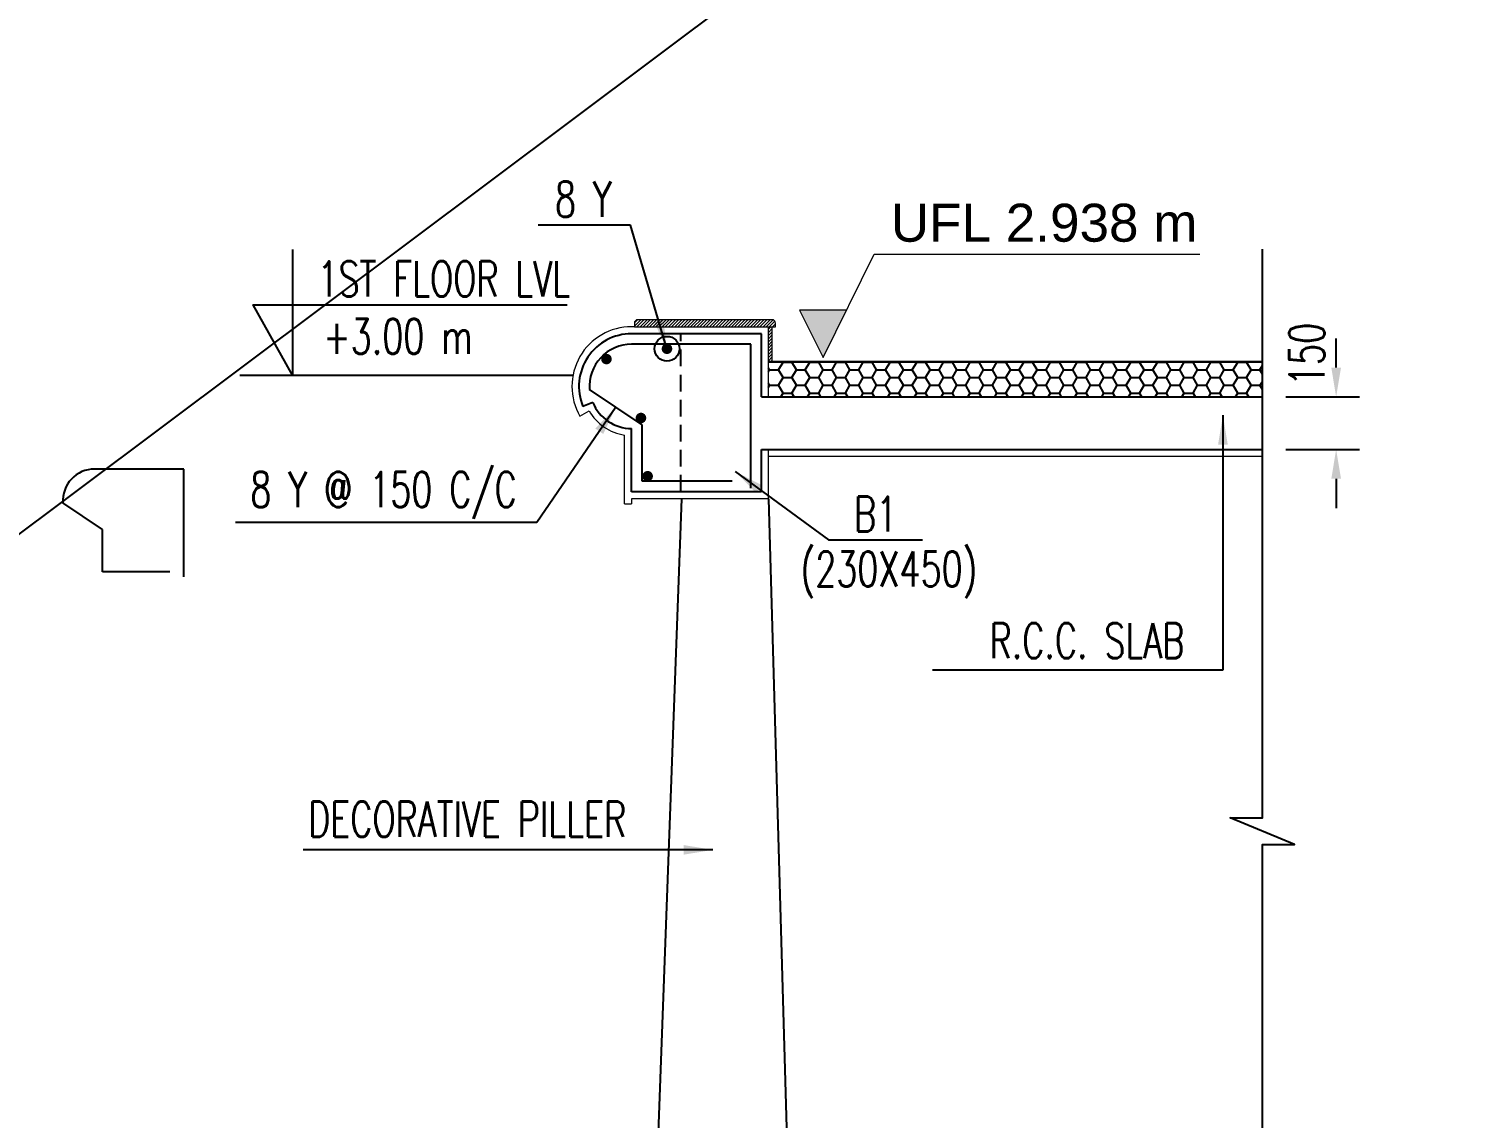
# Model space of a CAD drawing. Header units: millimetres. Extents: x 2659630 to 6742168, y -2425387 to -732288.
# Drawn here: x 2915484 to 2927730, y -939254 to -929941 of the extents above; entities that cross this region are included whole.
import ezdxf
from ezdxf.enums import TextEntityAlignment as Align

# ---------------------------------------------------------------- set-up
doc = ezdxf.new("R2010")
doc.units = ezdxf.units.MM
doc.header["$PDMODE"] = 35
doc.header["$PDSIZE"] = -25
doc.linetypes.add('Hidden', pattern=[7.14375, 4.7625, -2.38125])
for name, color, linetype in [('A-FLOOR FINISH LINE', 30, 'Continuous'), ('A-SUNKEN SLAB PAT', 111, 'Continuous'), ('S-BEAM NO', 3, 'Continuous'), ('S-BEAM OUTER', 4, 'Continuous'), ('S-BRECK LINE', 8, 'Continuous'), ('S-COLUMN', 1, 'Continuous'), ('S-COLUMN HATCH', 8, 'Continuous'), ('S-DIM-1', 5, 'Continuous'), ('S-LEVEL SECTION', 3, 'Continuous'), ('S-REINFORCEMENT', 6, 'Continuous')]:
    doc.layers.add(name, color=color, linetype=linetype)
for name, color, linetype, lineweight in [('A-PLASTER', 50, 'Continuous', 0), ('A-Stone', 22, 'Continuous', 9), ('A-WALL-PATT', 111, 'Continuous', 0), ('G-ANNO-DIMS', 111, 'Continuous', 9)]:
    doc.layers.add(name, color=color, linetype=linetype, lineweight=lineweight)
doc.styles.add('Arial_5', font='arial.ttf', dxfattribs={"height": 108.188623})
doc.styles.add('ROMANS', font='r.shx', dxfattribs={"width": 0.7})
doc.dimstyles.new('dim100', dxfattribs={"dimtxt": 250, "dimasz": 250, "dimexe": 200, "dimexo": 200, "dimgap": 100, "dimtad": 1, "dimdec": 0, "dimrnd": 1, "dimzin": 0, "dimdsep": 46, "dimtxsty": 'ROMANS', "dimcen": 0, "dimclrd": 5, "dimclre": 5, "dimclrt": 4, "dimadec": 0, "dimazin": 0, "dimtfac": 1, "dimtdec": 0, "dimtix": 1, "dimtofl": 0, "dimtmove": 2, "dimatfit": 3, "dimfxl": 1, "dimtolj": 1, "dimtzin": 0, "dimlwd": -1, "dimlwe": -1, "dimarcsym": 0})
doc.dimstyles.new('dim33.33', dxfattribs={"dimtxt": 250, "dimasz": 250, "dimexe": 200, "dimexo": 200, "dimgap": 100, "dimtad": 1, "dimdec": 0, "dimlfac": 0.333331, "dimzin": 0, "dimdsep": 46, "dimtxsty": 'ROMANS', "dimcen": 0, "dimclrd": 5, "dimclre": 5, "dimclrt": 4, "dimadec": 0, "dimazin": 0, "dimtfac": 1, "dimtdec": 0, "dimtix": 1, "dimtofl": 0, "dimtmove": 2, "dimatfit": 3, "dimfxl": 1, "dimtolj": 1, "dimtzin": 0, "dimlwd": -1, "dimlwe": -1, "dimarcsym": 0})
pattern_1 = [(0, (2892214.3, -1100408.703), (114.3, 65.991135), [76.2, -152.4]), (120, (2892214.3, -1100408.703), (-114.3, 65.991136), [76.2, -152.4]), (60, (2892214.3, -1100408.703), (2e-07, 131.982271), [-152.4, 76.2])]
pattern_2 = [(45, (1892801.367, -1100408.703), (-13.47038418, 13.47038418), [])]
pattern_3 = [(45, (1891763.367, -1100408.703), (-13.47038418, 13.47038418), [])]

# ---------------------------------------------------------------- blocks, each defined once
blk = doc.blocks.new('Spot section')
at = {"layer": 'G-ANNO-DIMS'}
h = blk.add_hatch(color=256, dxfattribs=at)
h.dxf.hatch_style = 1
h.paths.add_polyline_path([(0, 135.6), (67.3, 0), (134.5, 135.6)])
blk.add_lwpolyline([(134.5, 135.6), (0, 135.6), (67.3, 0), (213.2, 294.3), (1141.2, 294.3)], dxfattribs=at)
blk = doc.blocks.new('*D880')
at = {"layer": 'Defpoints', "color": 0, "ltscale": 2500}
for p in [(2926030, -933088), (2926030, -933538), (2926660, -933538)]:
    blk.add_point(p, dxfattribs=at)
at = {"layer": 'S-DIM-1', "color": 5}
for p, q in [((2926660, -932838), (2926660, -932588)), ((2926230, -933088), (2926860, -933088)), ((2926230, -933538), (2926860, -933538)), ((2926660, -933788), (2926660, -934038))]:
    blk.add_line(p, q, dxfattribs=at)
at = {"layer": 'S-DIM-1', "color": 5, "ltscale": 2500}
for points in [[(2926619, -932838), (2926702, -932838), (2926660, -933088)], [(2926702, -933788), (2926619, -933788), (2926660, -933538)]]:
    blk.add_solid(points, dxfattribs=at)
at = {"layer": 'S-DIM-1', "color": 4, "ltscale": 2500, "insert": (2926410, -932725), "char_height": 250, "attachment_point": 5, "rotation": 90, "style": 'ROMANS'}
blk.add_mtext('\\A1;{\\H1.2x;150}', dxfattribs=at)
blk = doc.blocks.new('*D886')
at = {"layer": 'Defpoints', "color": 0, "ltscale": 2500}
for p in [(2926030, -933088), (2926030, -933538), (2926660, -933538)]:
    blk.add_point(p, dxfattribs=at)
at = {"layer": 'S-DIM-1', "color": 5}
for p, q in [((2926660, -932838), (2926660, -932588)), ((2926230, -933088), (2926860, -933088)), ((2926230, -933538), (2926860, -933538)), ((2926660, -933788), (2926660, -934038))]:
    blk.add_line(p, q, dxfattribs=at)
at = {"layer": 'S-DIM-1', "color": 5, "ltscale": 2500}
for points in [[(2926619, -932838), (2926702, -932838), (2926660, -933088)], [(2926702, -933788), (2926619, -933788), (2926660, -933538)]]:
    blk.add_solid(points, dxfattribs=at)
at = {"layer": 'S-DIM-1', "color": 4, "ltscale": 2500, "insert": (2926410, -932725), "char_height": 250, "attachment_point": 5, "rotation": 90, "style": 'ROMANS'}
blk.add_mtext('\\A1;{\\H1.2x;150}', dxfattribs=at)
blk = doc.blocks.new('*D889')
at = {"layer": 'Defpoints', "color": 0, "ltscale": 2500}
for p in [(2926030, -933088), (2926030, -933538), (2926660, -933538)]:
    blk.add_point(p, dxfattribs=at)
at = {"layer": 'S-DIM-1', "color": 5}
for p, q in [((2926660, -932838), (2926660, -932588)), ((2926230, -933088), (2926860, -933088)), ((2926230, -933538), (2926860, -933538)), ((2926660, -933788), (2926660, -934038))]:
    blk.add_line(p, q, dxfattribs=at)
at = {"layer": 'S-DIM-1', "color": 5, "ltscale": 2500}
for points in [[(2926619, -932838), (2926702, -932838), (2926660, -933088)], [(2926702, -933788), (2926619, -933788), (2926660, -933538)]]:
    blk.add_solid(points, dxfattribs=at)
at = {"layer": 'S-DIM-1', "color": 4, "ltscale": 2500, "insert": (2926410, -932725), "char_height": 250, "attachment_point": 5, "rotation": 90, "style": 'ROMANS'}
blk.add_mtext('\\A1;{\\H1.2x;150}', dxfattribs=at)

msp = doc.modelspace()

# ---------------------------------------------------------------- hatches: boundary and pattern name
at = {"layer": 'A-SUNKEN SLAB PAT'}
h = msp.add_hatch(dxfattribs=at)
h.set_pattern_fill('HONEY', color=256, scale=24)
h.set_pattern_definition(pattern_1)
h.paths.add_polyline_path([(2926029.821, -932788.475), (2921807.845, -932788.472), (2921807.845, -933088.472), (2926029.821, -933088.472)])
h = msp.add_hatch(dxfattribs=at)
h.set_pattern_fill('HONEY', color=256, scale=24)
h.set_pattern_definition(pattern_1)
h.paths.add_polyline_path([(2926029.821, -932788.475), (2921807.845, -932788.472), (2921807.845, -933088.472), (2926029.821, -933088.472)])
h = msp.add_hatch(dxfattribs=at)
h.set_pattern_fill('HONEY', color=256, scale=24)
h.set_pattern_definition(pattern_1)
h.paths.add_polyline_path([(2926029.821, -932788.475), (2921807.845, -932788.472), (2921807.845, -933088.472), (2926029.821, -933088.472)])
at = {"layer": 'A-WALL-PATT'}
h = msp.add_hatch(dxfattribs=at)
h.set_pattern_fill('ANSI31', color=256, scale=6)
h.set_pattern_definition(pattern_3)
h.paths.add_polyline_path([(2920661.839, -932458.475), (2920661.839, -932488.475), (2921867.845, -932488.475), (2921867.845, -932458.475, 0.414213539), (2921837.845, -932428.475, 0), (2921837.845, -932428.475), (2920691.839, -932428.475, 0.414213562)])
h = msp.add_hatch(dxfattribs=at)
h.set_pattern_fill('ANSI31', color=256, scale=6)
h.set_pattern_definition(pattern_3)
h.paths.add_polyline_path([(2920661.839, -932458.475), (2920661.839, -932488.475), (2921867.845, -932488.475), (2921867.845, -932458.475, 0.414213539), (2921837.845, -932428.475), (2920691.839, -932428.475, 0.414213562), (2920661.839, -932458.475)])
h = msp.add_hatch(dxfattribs=at)
h.set_pattern_fill('ANSI31', color=256, scale=6)
h.set_pattern_definition(pattern_3)
h.paths.add_polyline_path([(2920661.839, -932458.475), (2920661.839, -932488.475), (2921867.845, -932488.475), (2921867.845, -932458.475, 0.414213539), (2921837.845, -932428.475), (2920691.839, -932428.475, 0.414213562), (2920661.839, -932458.475)])
h = msp.add_hatch(dxfattribs=at)
h.set_pattern_fill('ANSI31', color=256, scale=6)
h.set_pattern_definition(pattern_2)
h.paths.add_polyline_path([(2921837.845, -932788.477), (2921807.845, -932788.477), (2921807.845, -932488.475), (2921837.845, -932488.475)])
h = msp.add_hatch(dxfattribs=at)
h.set_pattern_fill('ANSI31', color=256, scale=6)
h.set_pattern_definition(pattern_2)
h.paths.add_polyline_path([(2921837.845, -932788.477), (2921807.845, -932788.477), (2921807.845, -932488.475), (2921837.845, -932488.475)])
h = msp.add_hatch(dxfattribs=at)
h.set_pattern_fill('ANSI31', color=256, scale=6)
h.set_pattern_definition(pattern_2)
h.paths.add_polyline_path([(2921837.845, -932788.477), (2921807.845, -932788.477), (2921807.845, -932488.475), (2921837.845, -932488.475)])

# ---------------------------------------------------------------- linework, layer by layer
at = {"layer": 'A-FLOOR FINISH LINE'}
for points in [[(2926029.821, -932788.477), (2921807.845, -932788.477)], [(2921807.845, -932788.477), (2926029.821, -932788.477)], [(2926029.821, -932788.477), (2921807.845, -932788.477)], [(2921807.845, -932788.477), (2926029.821, -932788.477)], [(2926029.821, -932788.477), (2921807.845, -932788.477)], [(2921807.845, -932788.477), (2926029.821, -932788.477)]]:
    msp.add_lwpolyline(points, dxfattribs=at)
at = {"layer": 'A-PLASTER'}
for p, q in [((2920661.839, -932488.475, 0), (2920637.839, -932488.475, 0)), ((2920661.839, -932488.475, 0), (2920637.839, -932488.475, 0)), ((2920661.839, -932488.475, 0), (2920637.839, -932488.475, 0)), ((2921807.845, -933088.472, 0), (2921807.845, -932488.475, 0)), ((2921807.845, -933088.472, 0), (2921807.845, -932488.475, 0)), ((2921807.845, -933088.472, 0), (2921807.845, -932488.475, 0)), ((2920196.166, -933253.475), (2920274.933, -933208.106)), ((2920196.166, -933253.475), (2920274.933, -933208.106)), ((2920196.166, -933253.475), (2920274.933, -933208.106)), ((2920577.845, -934003.475), (2920577.845, -933414.017)), ((2920577.845, -934003.475), (2920577.845, -933414.017)), ((2920577.845, -934003.475), (2920577.845, -933414.017)), ((2921807.845, -933958.475, 0), (2921807.845, -933538.472, 0)), ((2921807.845, -933958.475, 0), (2921807.845, -933538.472, 0)), ((2921807.845, -933958.475, 0), (2921807.845, -933538.472, 0)), ((2926029.821, -933598.472), (2921807.845, -933598.472)), ((2926029.821, -933598.472), (2921807.845, -933598.472)), ((2926029.821, -933598.472), (2921807.845, -933598.472)), ((2920577.845, -934003.475), (2920637.845, -934003.475)), ((2920577.845, -934003.475), (2920637.845, -934003.475)), ((2920577.845, -934003.475), (2920637.845, -934003.475)), ((2921807.845, -933958.475, 0), (2920637.845, -933958.475, 0)), ((2920637.845, -933958.475), (2920637.845, -934003.475)), ((2920637.845, -933958.475), (2920637.845, -934003.475)), ((2921807.845, -933958.475, 0), (2920637.845, -933958.475, 0)), ((2921807.845, -933958.475, 0), (2920637.845, -933958.475, 0)), ((2920637.845, -933958.475), (2920637.845, -934003.475))]:
    msp.add_line(p, q, dxfattribs=at)
for centre, radius, start, end in [((2920637.839, -932998.475), 510, 89.9999955, 210), ((2920637.839, -932998.475), 510, 89.9999955, 210), ((2920637.839, -932998.475), 510, 89.9999955, 210), ((2920638.877, -932998.475), 420, 209.9418412, 261.6446177), ((2920638.877, -932998.475), 420, 209.9418412, 261.6446177), ((2920638.877, -932998.475), 420, 209.9418412, 261.6446177)]:
    msp.add_arc(centre, radius, start, end, dxfattribs=at)
at = {"layer": 'A-Stone', "elevation": 0}
msp.add_lwpolyline([(2920691.839, -932428.475, 0.414213562), (2920661.839, -932458.475), (2920661.839, -932488.475), (2921867.845, -932488.475), (2921867.845, -932458.475, 0.414213539), (2921837.845, -932428.475), (2920691.839, -932428.475)], format="xyb", dxfattribs=at)
msp.add_lwpolyline([(2920691.839, -932428.475, 0.414213562), (2920661.839, -932458.475), (2920661.839, -932488.475), (2921867.845, -932488.475), (2921867.845, -932458.475, 0.414213539), (2921837.845, -932428.475), (2920691.839, -932428.475)], format="xyb", dxfattribs=at)
msp.add_lwpolyline([(2920691.839, -932428.475, 0.414213562), (2920661.839, -932458.475), (2920661.839, -932488.475), (2921867.845, -932488.475), (2921867.845, -932458.475, 0.414213539), (2921837.845, -932428.475), (2920691.839, -932428.475)], format="xyb", dxfattribs=at)
msp.add_lwpolyline([(2921837.845, -932788.477), (2921807.845, -932788.477), (2921807.845, -932488.475), (2921837.845, -932488.475)], close=True, dxfattribs=at)
msp.add_lwpolyline([(2921837.845, -932788.477), (2921807.845, -932788.477), (2921807.845, -932488.475), (2921837.845, -932488.475)], close=True, dxfattribs=at)
msp.add_lwpolyline([(2921837.845, -932788.477), (2921807.845, -932788.477), (2921807.845, -932488.475), (2921837.845, -932488.475)], close=True, dxfattribs=at)
at = {"layer": 'S-BEAM OUTER'}
for p, q in [((2921747.845, -932548.475), (2920637.845, -932548.475)), ((2921747.845, -932548.475), (2920637.845, -932548.475)), ((2921747.845, -932548.475), (2920637.845, -932548.475)), ((2921747.845, -933088.472, 0), (2921747.845, -932548.475)), ((2921747.845, -933088.472, 0), (2921747.845, -932548.475)), ((2921747.845, -933088.472, 0), (2921747.845, -932548.475)), ((2920305.772, -933135.008), (2920221.608, -933169.505)), ((2920305.772, -933135.008), (2920221.608, -933169.505)), ((2920305.772, -933135.008), (2920221.608, -933169.505)), ((2920637.845, -933898.475), (2920637.845, -933358.474)), ((2920637.845, -933898.475), (2920637.845, -933358.474)), ((2920637.845, -933898.475), (2920637.845, -933358.474)), ((2921747.845, -933898.475, 0), (2921747.845, -933538.472)), ((2921747.845, -933898.475, 0), (2921747.845, -933538.472)), ((2921747.845, -933898.475, 0), (2921747.845, -933538.472)), ((2921747.845, -933898.475, 0), (2920637.845, -933898.475, 0)), ((2921747.845, -933898.475, 0), (2920637.845, -933898.475, 0)), ((2921747.845, -933898.475, 0), (2920637.845, -933898.475, 0))]:
    msp.add_line(p, q, dxfattribs=at)
at = {"layer": 'S-BEAM OUTER', "linetype": 'Hidden', "ltscale": 30}
msp.add_line((2921057.846, -933898.475), (2921057.846, -932548.475), dxfattribs=at)
msp.add_line((2921057.846, -933898.475), (2921057.846, -932548.475), dxfattribs=at)
msp.add_line((2921057.846, -933898.475), (2921057.846, -932548.475), dxfattribs=at)
at = {"layer": 'S-BEAM OUTER'}
for points in [[(2921747.845, -933088.472), (2926029.821, -933088.472)], [(2921747.845, -933088.472), (2926029.821, -933088.472)], [(2921747.845, -933088.472), (2926029.821, -933088.472)], [(2921747.845, -933538.472), (2926029.821, -933538.472)], [(2921747.845, -933538.472), (2926029.821, -933538.472)], [(2921747.845, -933538.472), (2926029.821, -933538.472)]]:
    msp.add_lwpolyline(points, dxfattribs=at)
for centre, radius, start, end in [((2920637.839, -932998.475), 450, 89.9999958, 202.3377443), ((2920637.839, -932998.475), 450, 89.9999958, 202.3377443), ((2920637.839, -932998.475), 450, 89.9999958, 202.3377443), ((2920638.877, -932998.475), 360, 202.2876601, 269.8358642), ((2920638.877, -932998.475), 360, 202.2876601, 269.8358642), ((2920638.877, -932998.475), 360, 202.2876601, 269.8358642)]:
    msp.add_arc(centre, radius, start, end, dxfattribs=at)
at = {"layer": 'S-BRECK LINE'}
msp.add_lwpolyline([(2926029.821, -944072.817), (2926029.821, -936912.725), (2926304.569, -936912.725), (2925755.073, -936687.094), (2926029.821, -936687.094), (2926029.821, -931824.594)], dxfattribs=at)
msp.add_lwpolyline([(2926029.821, -944072.817), (2926029.821, -936912.725), (2926304.569, -936912.725), (2925755.073, -936687.094), (2926029.821, -936687.094), (2926029.821, -931824.594)], dxfattribs=at)
msp.add_lwpolyline([(2926029.821, -944072.817), (2926029.821, -936912.725), (2926304.569, -936912.725), (2925755.073, -936687.094), (2926029.821, -936687.094), (2926029.821, -931824.594)], dxfattribs=at)
at = {"layer": 'S-COLUMN', "color": 1}
for p, q in [((2921064.875, -933958.475), (2920772.845, -941929.921)), ((2921064.875, -933958.475), (2920772.845, -941929.921)), ((2921064.875, -933958.475), (2920772.845, -941929.921)), ((2921807.845, -933958.475, 0), (2922036.121, -941902.477, 0)), ((2921807.845, -933958.475, 0), (2922036.121, -941902.477, 0)), ((2921807.845, -933958.475, 0), (2922036.121, -941902.477, 0))]:
    msp.add_line(p, q, dxfattribs=at)
at = {"layer": 'S-COLUMN', "ltscale": 2500}
msp.add_circle((2920940.382, -932676.626, 0), 105.935, dxfattribs=at)
msp.add_circle((2920940.382, -932676.626, 0), 105.935, dxfattribs=at)
msp.add_circle((2920940.382, -932676.626, 0), 105.935, dxfattribs=at)
at = {"layer": 'S-COLUMN HATCH', "ltscale": 2500}
msp.add_line((2966474.009, -896011.393), (2869024.823, -968991.897), dxfattribs=at)
at = {"layer": 'S-LEVEL SECTION'}
msp.add_line((2917288.321, -932902.477, 0), (2920136.956, -932902.477, 0), dxfattribs=at)
msp.add_line((2917288.321, -932902.477, 0), (2920136.956, -932902.477, 0), dxfattribs=at)
msp.add_line((2917288.321, -932902.477, 0), (2920136.956, -932902.477, 0), dxfattribs=at)
at = {"layer": 'S-LEVEL SECTION', "elevation": 0}
msp.add_lwpolyline([(2917738.793, -931829.73), (2917738.793, -932902.477), (2917404.708, -932302.189), (2920088.238, -932302.189)], dxfattribs=at)
msp.add_lwpolyline([(2917738.793, -931829.73), (2917738.793, -932902.477), (2917404.708, -932302.189), (2920088.238, -932302.189)], dxfattribs=at)
msp.add_lwpolyline([(2917738.793, -931829.73), (2917738.793, -932902.477), (2917404.708, -932302.189), (2920088.238, -932302.189)], dxfattribs=at)
at = {"layer": 'S-REINFORCEMENT'}
for p, q in [((2921657.845, -932638.475, 0), (2920637.845, -932638.475, 0)), ((2921657.845, -932638.475, 0), (2920637.845, -932638.475, 0)), ((2921657.845, -932638.475, 0), (2920637.845, -932638.475, 0)), ((2921657.845, -933868.677, 0), (2921657.845, -932638.475, 0)), ((2921657.845, -933868.677, 0), (2921657.845, -932638.475, 0)), ((2921657.845, -933868.677, 0), (2921657.845, -932638.475, 0)), ((2920727.845, -933326.787, 0), (2920278.744, -933023.986, 0)), ((2920727.845, -933326.787, 0), (2920278.744, -933023.986, 0)), ((2920727.845, -933326.787, 0), (2920278.744, -933023.986, 0)), ((2920727.845, -933808.475, 0), (2920727.845, -933326.787, 0)), ((2920727.845, -933808.475, 0), (2920727.845, -933326.787, 0)), ((2920727.845, -933808.475, 0), (2920727.845, -933326.787, 0)), ((2916811.989, -933704.557, 0), (2916046.989, -933704.557, 0)), ((2916811.989, -933704.557, 0), (2916046.989, -933704.557, 0)), ((2916811.989, -933704.557, 0), (2916046.989, -933704.557, 0)), ((2916811.989, -934627.208, 0), (2916811.989, -933704.557, 0)), ((2916811.989, -934627.208, 0), (2916811.989, -933704.557, 0)), ((2916811.989, -934627.208, 0), (2916811.989, -933704.557, 0)), ((2921498.318, -933808.475, 0), (2920727.845, -933808.475, 0)), ((2921498.318, -933808.475, 0), (2920727.845, -933808.475, 0)), ((2921498.318, -933808.475, 0), (2920727.845, -933808.475, 0)), ((2916114.489, -934220.791, 0), (2915777.664, -933993.69, 0)), ((2916114.489, -934220.791, 0), (2915777.664, -933993.69, 0)), ((2916114.489, -934220.791, 0), (2915777.664, -933993.69, 0)), ((2916114.489, -934582.057, 0), (2916114.489, -934220.791, 0)), ((2916114.489, -934582.057, 0), (2916114.489, -934220.791, 0)), ((2916114.489, -934582.057, 0), (2916114.489, -934220.791, 0)), ((2916692.344, -934582.057, 0), (2916114.489, -934582.057, 0)), ((2916692.344, -934582.057, 0), (2916114.489, -934582.057, 0)), ((2916692.344, -934582.057, 0), (2916114.489, -934582.057, 0))]:
    msp.add_line(p, q, dxfattribs=at)
at = {"layer": 'S-REINFORCEMENT', "const_width": 44.1, "elevation": 0}
for points in [[(2920917.432, -932676.626, 1), (2920963.332, -932676.626, 1)], [(2920917.432, -932676.626, 1), (2920963.332, -932676.626, 1)], [(2920917.432, -932676.626, 1), (2920963.332, -932676.626, 1)], [(2920400.047, -932764.798, 1), (2920445.947, -932764.798, 1)], [(2920400.047, -932764.798, 1), (2920445.947, -932764.798, 1)], [(2920400.047, -932764.798, 1), (2920445.947, -932764.798, 1)], [(2920694.844, -933268.63, 1), (2920740.744, -933268.63, 1)], [(2920694.844, -933268.63, 1), (2920740.744, -933268.63, 1)], [(2920694.844, -933268.63, 1), (2920740.744, -933268.63, 1)], [(2920752.268, -933766.308, 1), (2920798.168, -933766.308, 1)], [(2920752.268, -933766.308, 1), (2920798.168, -933766.308, 1)], [(2920752.268, -933766.308, 1), (2920798.168, -933766.308, 1)]]:
    msp.add_lwpolyline(points, format="xyb", close=True, dxfattribs=at)
at = {"layer": 'S-REINFORCEMENT'}
for centre, radius in [((2920637.839, -932998.475, 0), 360), ((2920637.839, -932998.475, 0), 360), ((2920637.839, -932998.475, 0), 360), ((2916046.985, -933974.557, 0), 270), ((2916046.985, -933974.557, 0), 270), ((2916046.985, -933974.557, 0), 270)]:
    msp.add_arc(centre, radius, 89.9999958, 184.06358, dxfattribs=at)

# ---------------------------------------------------------------- block references
at = {"layer": 'G-ANNO-DIMS', "xscale": 3, "yscale": 3, "zscale": 3}
msp.add_blockref('Spot section', (2922072.421, -932752.474), dxfattribs=at)
msp.add_blockref('Spot section', (2922072.421, -932752.474), dxfattribs=at)
msp.add_blockref('Spot section', (2922072.421, -932752.474), dxfattribs=at)

# ---------------------------------------------------------------- texts
at = {"layer": 'G-ANNO-DIMS', "insert": (2922853.878, -931437.189), "char_height": 324.56587, "width": 3120.37763, "attachment_point": 1, "line_spacing_factor": 0.938532, "style": 'Arial_5'}
msp.add_mtext('UFL 2.938 m', dxfattribs=at)
msp.add_mtext('UFL 2.938 m', dxfattribs=at)
msp.add_mtext('UFL 2.938 m', dxfattribs=at)
at = {"layer": 'S-BEAM NO', "style": 'ROMANS', "width": 0.7}
for s, p in [('B1', (2922724.3, -934090.046, 0)), ('B1', (2922724.3, -934090.046, 0)), ('B1', (2922724.3, -934090.046, 0)), ('(230X450)', (2922837.956, -934558.273)), ('(230X450)', (2922837.956, -934558.273)), ('(230X450)', (2922837.956, -934558.273))]:
    msp.add_text(s, height=300, dxfattribs=at).set_placement(p, align=Align.MIDDLE_CENTER)
at = {"layer": 'S-DIM-1', "color": 4, "ltscale": 2500, "char_height": 300, "attachment_point": 5, "rotation": 359.9999954, "style": 'ROMANS'}
for s, insert in [('{\\A1;8 Y }', (2920225.197, -931397.95, 0)), ('{\\A1;8 Y }', (2920225.197, -931397.95, 0)), ('{\\A1;8 Y }', (2920225.197, -931397.95, 0)), ('{\\A1;8 Y @ 150 C/C}', (2918517.439, -933929.304, 0)), ('{\\A1;8 Y @ 150 C/C}', (2918517.439, -933929.304, 0)), ('{\\A1;8 Y @ 150 C/C}', (2918517.439, -933929.304, 0)), ('{\\A1;R.C.C. SLAB }', (2924530.822, -935171.596, 0)), ('{\\A1;DECORATIVE PILLER}', (2919233.113, -936696.986)), ('{\\A1;DECORATIVE PILLER}', (2919233.113, -936696.986)), ('{\\A1;DECORATIVE PILLER}', (2919233.113, -936696.986))]:
    msp.add_mtext(s, dxfattribs=dict(at, insert=insert))
at = {"layer": 'S-LEVEL SECTION', "char_height": 300, "attachment_point": 5, "line_spacing_factor": 0.938532, "style": 'ROMANS'}
for s, insert in [('1ST FLOOR LVL', (2919032.814, -932078.83, 0)), ('1ST FLOOR LVL', (2919032.814, -932078.83, 0)), ('1ST FLOOR LVL', (2919032.814, -932078.83, 0)), ('+3.00 m', (2918641.854, -932571.078, 0)), ('+3.00 m', (2918641.854, -932571.078, 0)), ('+3.00 m', (2918641.854, -932571.078, 0))]:
    msp.add_mtext(s, dxfattribs=dict(at, insert=insert))

# ---------------------------------------------------------------- dimensions: what is measured, and where the dimension line sits
at = {"layer": 'S-DIM-1'}
for picture in ['*D880', '*D886', '*D889']:
    dim = msp.add_linear_dim(base=(2926660.177, -933538.472), p1=(2926029.821, -933088.472), p2=(2926029.821, -933538.472), angle=90, text='{\\H1.2x;<>}', dimstyle='dim33.33', dxfattribs=at)
    dim.commit()
    dim.dimension.update_dxf_attribs({"geometry": picture, "text_midpoint": (2926410.177, -932725.191), "dimtype": 160})

# ---------------------------------------------------------------- leaders
at = {"layer": 'S-COLUMN', "ltscale": 2500, "path_type": 1}
msp.add_leader([(2921333.208, -936959.67), (2917831.639, -936959.67)], dimstyle='dim100', override={"dimgap": 100, "dimtad": 0}, dxfattribs=at)
msp.add_leader([(2921333.208, -936959.67), (2917831.639, -936959.67)], dimstyle='dim100', override={"dimgap": 100, "dimtad": 0}, dxfattribs=at)
msp.add_leader([(2921333.208, -936959.67), (2917831.639, -936959.67)], dimstyle='dim100', override={"dimgap": 100, "dimtad": 0}, dxfattribs=at)
at = {"layer": 'S-DIM-1'}
for points in [[(2920940.382, -932676.626, 0), (2920629.486, -931621.334, 0), (2919840.576, -931621.334, 0)], [(2920940.382, -932676.626, 0), (2920629.486, -931621.334, 0), (2919840.576, -931621.334, 0)], [(2920940.382, -932676.626, 0), (2920629.486, -931621.334, 0), (2919840.576, -931621.334, 0)], [(2920503.295, -933175.387, 0), (2919827.195, -934162.24, 0), (2917253.053, -934162.239, 0)], [(2920503.295, -933175.387, 0), (2919827.195, -934162.24, 0), (2917253.053, -934162.239, 0)], [(2920503.295, -933175.387, 0), (2919827.195, -934162.24, 0), (2917253.053, -934162.239, 0)], [(2925692.438, -933245.107, 0), (2925692.438, -935423.179, 0), (2923209.617, -935423.179, 0)], [(2925692.438, -933245.107, 0), (2925692.438, -935423.179, 0), (2923209.617, -935423.179, 0)], [(2925692.438, -933245.107, 0), (2925692.438, -935423.179, 0), (2923209.617, -935423.179, 0)], [(2921524.334, -933727.049, 0), (2922320.466, -934310.8, 0), (2923124.953, -934310.8, 0)], [(2921524.334, -933727.049, 0), (2922320.466, -934310.8, 0), (2923124.953, -934310.8, 0)], [(2921524.334, -933727.049, 0), (2922320.466, -934310.8, 0), (2923124.953, -934310.8, 0)]]:
    msp.add_leader(points, dimstyle='dim33.33', dxfattribs=at)

doc.saveas('drawing.dxf')
